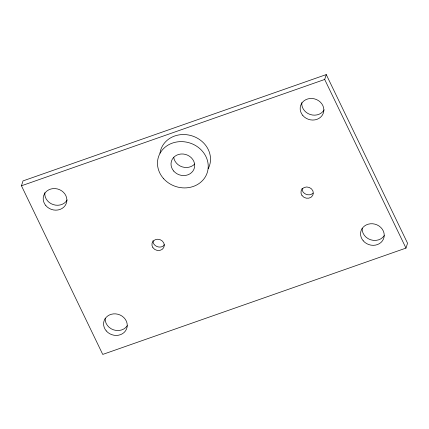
<?xml version="1.0" encoding="UTF-8"?>
<svg xmlns="http://www.w3.org/2000/svg" width="429" height="429" viewBox="0 0 429 429"><rect width="100%" height="100%" fill="white"/><g stroke="black" fill="none" stroke-linecap="round" stroke-linejoin="round"><path stroke-width="0.64" d="M21.45 185.789L23.027 180.899L326.26 74.576L407.55 243.211L405.973 248.101L102.74 354.424L21.45 185.789L324.683 79.467L326.26 74.576M164.484 244.669C161.277 249.544 152.499 246.487 153.008 240.658M312.961 193.163C309.223 196.991 301.63 193.833 302.059 188.395M324.683 79.467L405.973 248.101M160.29 151.496A25.627 22.876 17.9 0 1 193.055 136.213A25.627 22.876 17.9 0 1 208.21 168.71M159.974 153.196A25.627 22.876 17.9 0 1 160.167 152.059M324.168 109.851A11.958 10.677 17.9 0 1 310.285 114.522A11.958 10.677 17.9 0 1 301.801 102.59M67.192 199.952A11.958 10.677 17.9 0 1 53.309 204.622A11.958 10.677 17.9 0 1 44.82 192.691M384.261 235.601A11.958 10.677 17.9 0 1 370.667 239.79A11.958 10.677 17.9 0 1 362.14 228.416M127.284 325.708A11.958 10.677 17.9 0 1 113.69 329.896A11.958 10.677 17.9 0 1 105.164 318.522M194.707 164.001A11.958 10.677 17.9 0 1 182.159 166.854A11.958 10.677 17.9 0 1 173.686 157.175M302.842 115.53A11.958 10.677 17.9 0 0 323.085 113.733A11.958 10.677 17.9 0 0 310.087 98.504A11.958 10.677 17.9 0 0 302.842 115.53M45.865 205.636A11.958 10.677 17.9 0 0 66.109 203.839A11.958 10.677 17.9 0 0 53.11 188.604A11.958 10.677 17.9 0 0 45.865 205.636M363.229 240.803A11.958 10.677 17.9 0 0 383.472 239.007A11.958 10.677 17.9 0 0 370.474 223.772A11.958 10.677 17.9 0 0 363.229 240.803M106.253 330.904A11.958 10.677 17.9 0 0 126.496 329.107A11.958 10.677 17.9 0 0 113.497 313.878A11.958 10.677 17.9 0 0 106.253 330.904M301.989 195.474A6.263 5.593 17.9 0 0 312.709 195.452A6.263 5.593 17.9 0 0 306.714 186.974A6.263 5.593 17.9 0 0 301.989 195.474M152.944 247.731A6.263 5.593 17.9 0 0 163.663 247.715A6.263 5.593 17.9 0 0 157.668 239.237A6.263 5.593 17.9 0 0 152.944 247.731M163.733 178.796A25.627 22.876 17.9 0 0 206.869 173.697A25.627 22.876 17.9 0 0 177.96 141.806A25.627 22.876 17.9 0 0 163.733 178.796M173.691 171.042A11.958 10.677 17.9 0 0 193.935 169.246A11.958 10.677 17.9 0 0 180.936 154.016A11.958 10.677 17.9 0 0 173.691 171.042"/></g></svg>
